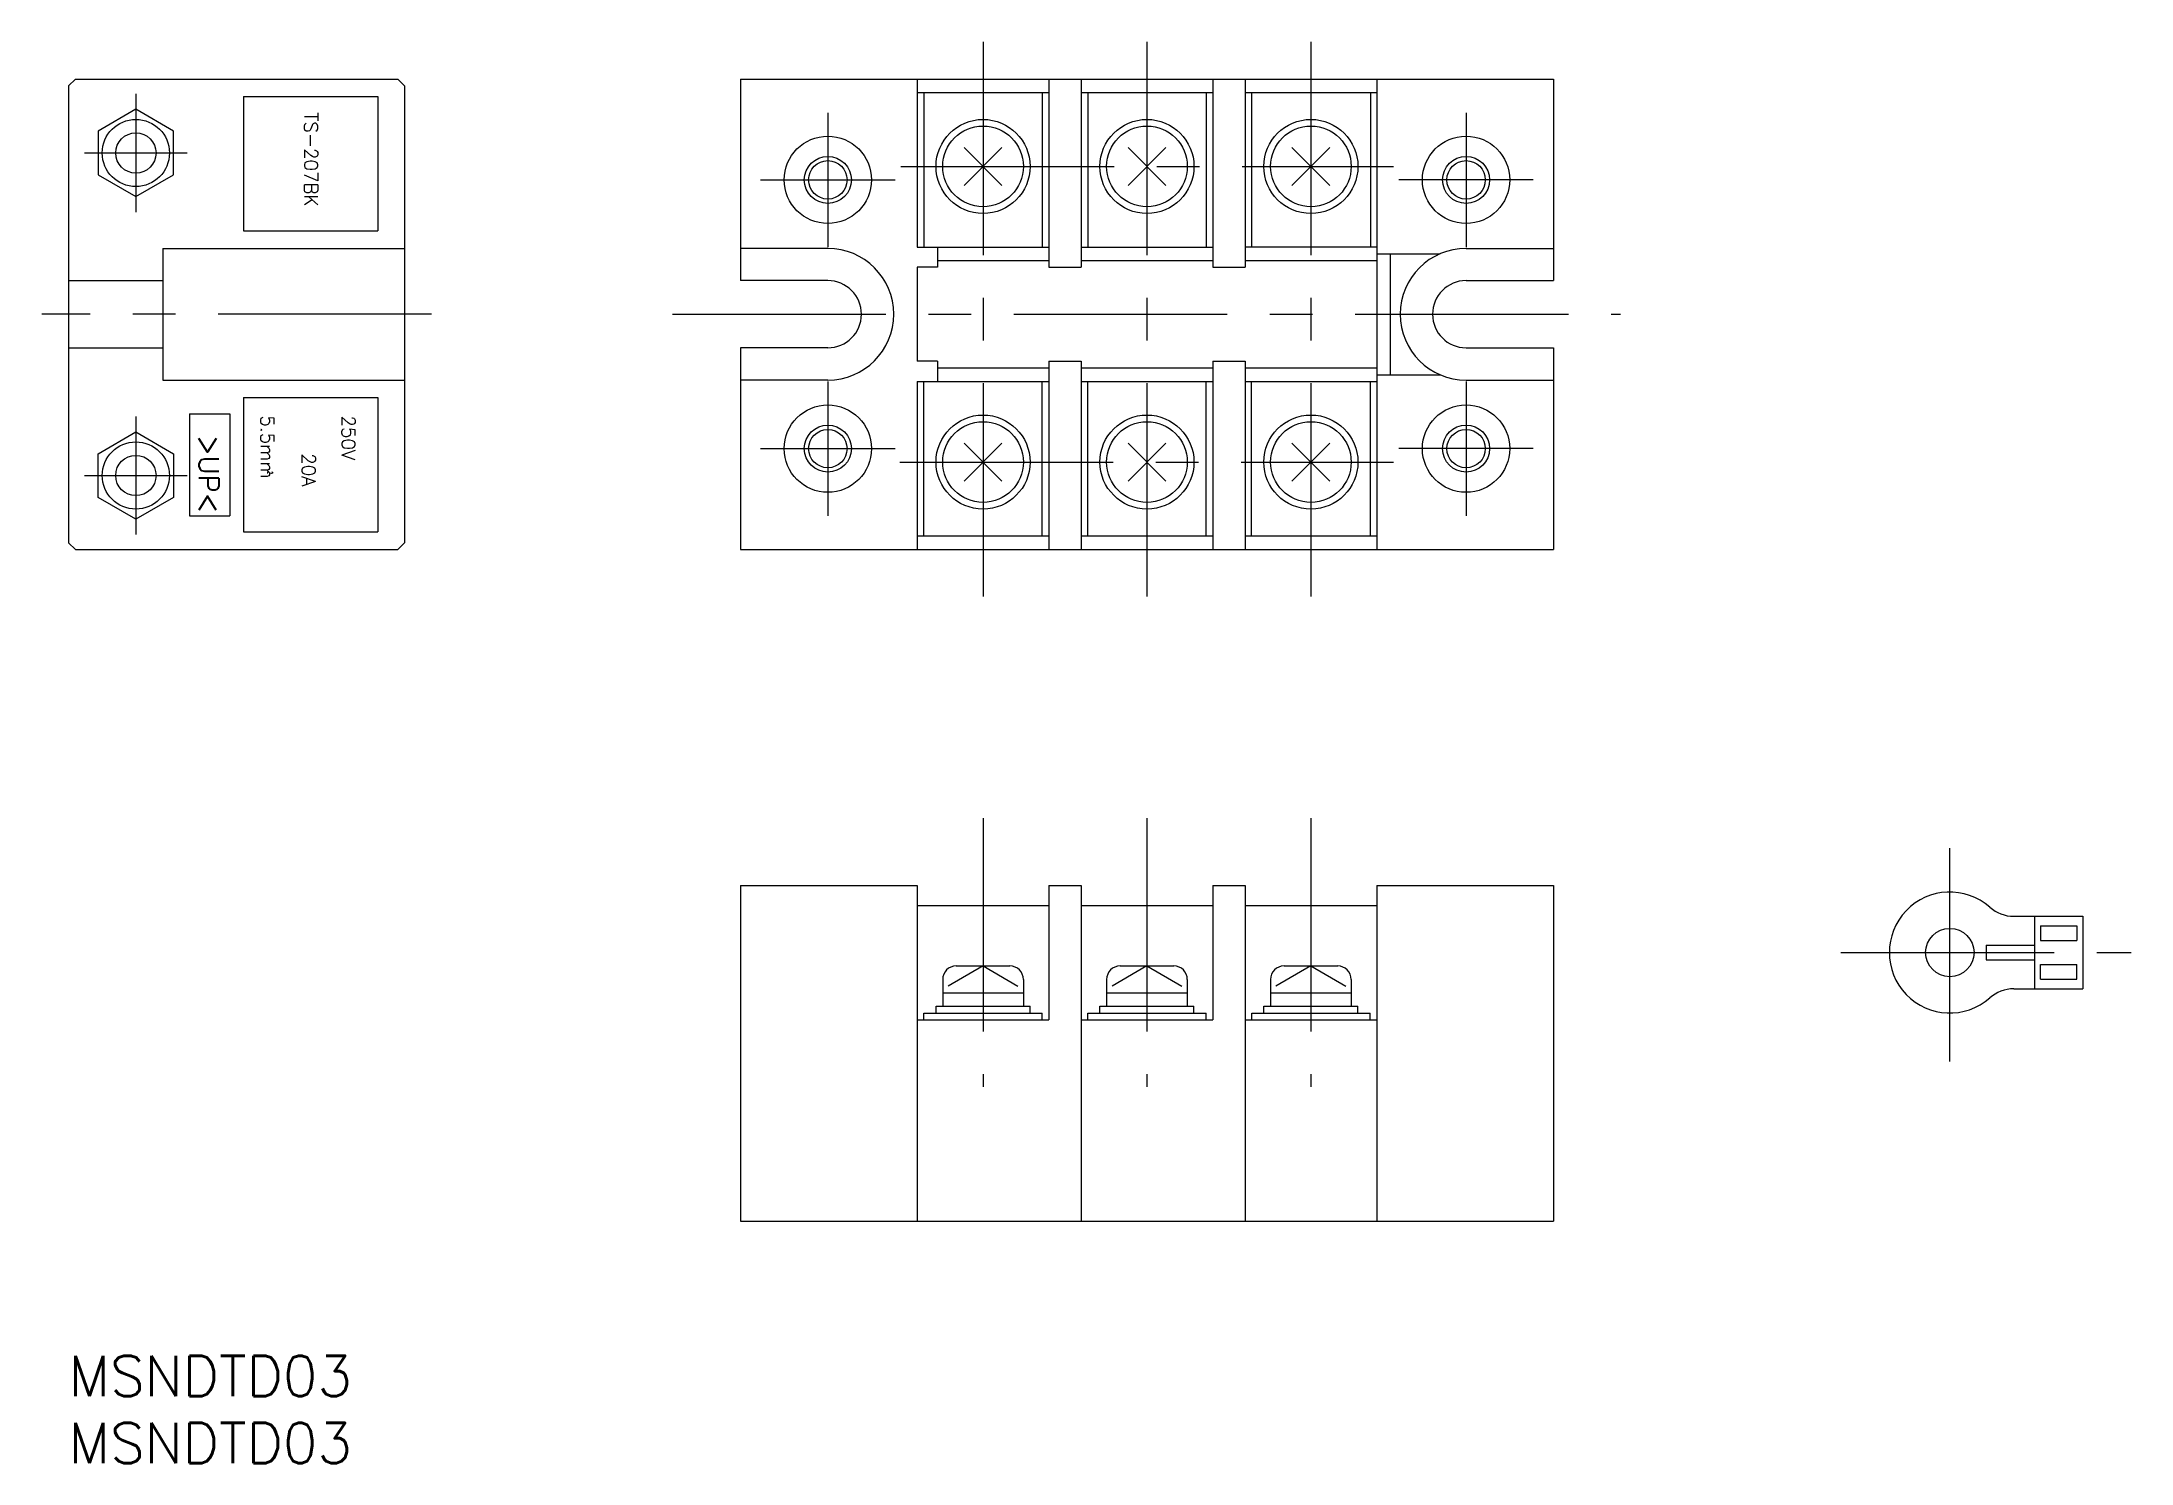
# Model space of a CAD drawing. Extents: x -2 to 154, y -8 to 98.
import ezdxf

# ---------------------------------------------------------------- set-up
doc = ezdxf.new("R2010")
doc.units = 0
doc.header["$LTSCALE"] = 0.5
doc.linetypes.add('CENTER', pattern=[50.8, 31.75, -6.35, 6.35, -6.35])
for name, color, linetype in [('MSM_CENTER', 1, 'CENTER'), ('MSM_CONTINUOUS', 7, 'CONTINUOUS'), ('MSM_NARROW', 5, 'CONTINUOUS'), ('MSM_PART_NUMBER', 7, 'CONTINUOUS')]:
    doc.layers.add(name, color=color, linetype=linetype)
doc.styles.get("Standard").update_dxf_attribs({"font": 'txt.shx', "height": 3, "bigfont": 'bigfont.shx'})

msp = doc.modelspace()

# ---------------------------------------------------------------- linework, layer by layer
at = {"layer": 'MSM_CENTER'}
for p, q in [((68.05, 97.77), (68.05, 55)), ((80.25, 97.77), (80.25, 55)), ((92.45, 97.77), (92.45, 55)), ((5, 93.9), (5, 85.1)), ((56.5, 92.5), (56.5, 82.5)), ((104, 92.5), (104, 82.5)), ((1.19, 89.5), (8.81, 89.5)), ((51.5, 87.5), (61.5, 87.5)), ((61.94, 88.5), (98.6, 88.5)), ((109, 87.5), (99, 87.5)), ((27, 77.5), (-2, 77.5)), ((44.95, 77.5), (115.5, 77.5)), ((56.5, 72.5), (56.5, 62.5)), ((104, 72.5), (104, 62.5)), ((5, 69.9), (5, 61.1)), ((51.5, 67.5), (61.5, 67.5)), ((109, 67.5), (99, 67.5)), ((1.19, 65.5), (8.81, 65.5)), ((61.85, 66.5), (98.6, 66.5)), ((68.05, 40), (68.05, 20)), ((80.25, 40), (80.25, 20)), ((92.45, 40), (92.45, 20)), ((140, 21.9), (140, 38.1)), ((131.9, 30), (153.5, 30))]:
    msp.add_line(p, q, dxfattribs=at)
at = {"layer": 'MSM_CONTINUOUS'}
for p, q in [((0.5, 95), (0, 94.5)), ((0.5, 95), (24.5, 95)), ((24.5, 95), (25, 94.5)), ((50, 95), (50, 80)), ((50, 95), (110.5, 95)), ((63.15, 95), (63.15, 82.5)), ((72.95, 95), (72.95, 81)), ((75.35, 95), (75.35, 81)), ((85.15, 95), (85.15, 81)), ((87.55, 95), (87.55, 81)), ((97.35, 95), (97.35, 60)), ((110.5, 95), (110.5, 80)), ((0, 94.5), (0, 60.5)), ((13, 93.7), (13, 83.7)), ((13, 93.7), (23, 93.7)), ((23, 93.7), (23, 83.7)), ((25, 94.5), (25, 60.5)), ((63.15, 94), (72.95, 94)), ((63.65, 94), (63.65, 82.5)), ((72.45, 94), (72.45, 82.5)), ((75.35, 94), (85.15, 94)), ((75.85, 94), (75.85, 82.5)), ((84.65, 94), (84.65, 82.5)), ((87.55, 94), (97.35, 94)), ((88.02, 94), (88.02, 82.5)), ((96.89, 94), (96.89, 82.5)), ((5, 92.75), (2.19, 91.13)), ((7.81, 91.13), (5, 92.75)), ((2.19, 91.13), (2.19, 87.88)), ((7.81, 87.88), (7.81, 91.13)), ((69.46, 89.91), (66.64, 87.09)), ((66.64, 89.91), (69.46, 87.09)), ((81.66, 89.91), (78.84, 87.09)), ((78.84, 89.91), (81.66, 87.09)), ((93.86, 89.91), (91.04, 87.09)), ((91.04, 89.91), (93.86, 87.09)), ((2.19, 87.88), (5, 86.25)), ((5, 86.25), (7.81, 87.88)), ((13, 83.7), (23, 83.7)), ((63.15, 82.5), (72.95, 82.5)), ((64.65, 82.5), (64.65, 81)), ((75.35, 82.5), (85.15, 82.5)), ((97.35, 82.5), (87.55, 82.5)), ((7, 82.4), (25, 82.4)), ((7, 82.4), (7, 72.6)), ((56.5, 82.4), (50, 82.4)), ((64.65, 81), (63.15, 81)), ((63.15, 81), (63.15, 74)), ((64.65, 81.5), (72.95, 81.5)), ((72.95, 81), (75.35, 81)), ((75.35, 81.5), (85.15, 81.5)), ((85.15, 81), (87.55, 81)), ((87.55, 81.5), (97.35, 81.5)), ((97.35, 82), (102.06, 82)), ((98.35, 82), (98.35, 73)), ((104, 82.4), (110.5, 82.4)), ((0, 80), (7, 80)), ((56.5, 80), (50, 80)), ((104, 80), (110.5, 80)), ((0, 75), (7, 75)), ((56.5, 75), (50, 75)), ((50, 75), (50, 60)), ((104, 75), (110.5, 75)), ((110.5, 75), (110.5, 60)), ((64.65, 74), (63.15, 74)), ((64.65, 74), (64.65, 72.5)), ((64.65, 73.5), (72.95, 73.5)), ((72.95, 74), (72.95, 60)), ((72.95, 74), (75.35, 74)), ((75.35, 74), (75.35, 60)), ((75.35, 73.5), (85.15, 73.5)), ((85.15, 74), (87.55, 74)), ((85.15, 74), (85.15, 60)), ((87.55, 74), (87.55, 60)), ((87.55, 73.5), (97.35, 73.5)), ((7, 72.6), (25, 72.6)), ((56.5, 72.6), (50, 72.6)), ((63.15, 72.5), (72.95, 72.5)), ((63.15, 72.5), (63.15, 60)), ((63.65, 61), (63.65, 72.5)), ((72.45, 61), (72.45, 72.5)), ((75.35, 72.5), (85.15, 72.5)), ((75.85, 61), (75.85, 72.5)), ((84.65, 61), (84.65, 72.5)), ((87.55, 72.5), (97.35, 72.5)), ((88.02, 61), (88.02, 72.5)), ((96.89, 61), (96.89, 72.5)), ((97.35, 73), (102.06, 73)), ((104, 72.6), (110.5, 72.6)), ((9, 70.1), (9, 62.5)), ((9, 70.1), (12, 70.1)), ((12, 70.1), (12, 62.5)), ((13, 71.3), (13, 61.3)), ((13, 71.3), (23, 71.3)), ((23, 71.3), (23, 61.3)), ((2.19, 67.12), (5, 68.75)), ((5, 68.75), (7.81, 67.12)), ((2.19, 63.87), (2.19, 67.12)), ((7.81, 67.12), (7.81, 63.87)), ((69.46, 65.09), (66.64, 67.91)), ((66.64, 65.09), (69.46, 67.91)), ((81.66, 65.09), (78.84, 67.91)), ((78.84, 65.09), (81.66, 67.91)), ((93.86, 65.09), (91.04, 67.91)), ((91.04, 65.09), (93.86, 67.91)), ((5, 62.25), (2.19, 63.87)), ((7.81, 63.87), (5, 62.25)), ((9, 62.5), (12, 62.5)), ((13, 61.3), (23, 61.3)), ((63.15, 61), (72.95, 61)), ((75.35, 61), (85.15, 61)), ((87.55, 61), (97.35, 61)), ((0, 60.5), (0.5, 60)), ((0.5, 60), (24.5, 60)), ((25, 60.5), (24.5, 60)), ((50, 60), (110.5, 60)), ((50, 35), (50, 10)), ((50, 35), (63.15, 35)), ((63.15, 35), (63.15, 10)), ((72.95, 35), (72.95, 25)), ((72.95, 35), (75.35, 35)), ((75.35, 35), (75.35, 10)), ((85.15, 35), (85.15, 25)), ((85.15, 35), (87.55, 35)), ((87.55, 35), (87.55, 10)), ((97.35, 35), (110.5, 35)), ((97.35, 35), (97.35, 10)), ((110.5, 35), (110.5, 10)), ((63.15, 33.5), (72.95, 33.5)), ((75.35, 33.5), (85.15, 33.5)), ((87.55, 33.5), (97.35, 33.5)), ((144.76, 32.7), (149.9, 32.7)), ((146.3, 32.7), (146.3, 27.3)), ((149.9, 32.7), (149.9, 27.3)), ((146.75, 31.98), (146.75, 30.9)), ((146.75, 31.98), (149.45, 31.98)), ((149.45, 31.98), (149.45, 30.9)), ((142.7, 30.54), (146.3, 30.54)), ((142.7, 30.54), (142.7, 29.46)), ((146.75, 30.9), (149.45, 30.9)), ((65.05, 28), (65.05, 26)), ((68.05, 29), (65.45, 27.5)), ((66.05, 29), (70.05, 29)), ((68.05, 29), (70.65, 27.5)), ((71.05, 28), (71.05, 26)), ((77.25, 28), (77.25, 26)), ((80.25, 29), (77.65, 27.5)), ((78.25, 29), (82.25, 29)), ((80.25, 29), (82.85, 27.5)), ((83.25, 28), (83.25, 26)), ((89.45, 28), (89.45, 26)), ((92.45, 29), (89.85, 27.5)), ((90.45, 29), (94.45, 29)), ((92.45, 29), (95.05, 27.5)), ((95.45, 28), (95.45, 26)), ((142.7, 29.46), (146.3, 29.46)), ((146.75, 28.02), (146.75, 29.1)), ((146.75, 29.1), (149.45, 29.1)), ((146.75, 28.02), (149.45, 28.02)), ((149.45, 28.02), (149.45, 29.1)), ((65.05, 27), (71.05, 27)), ((77.25, 27), (83.25, 27)), ((89.45, 27), (95.45, 27)), ((144.76, 27.3), (149.9, 27.3)), ((63.15, 25), (72.95, 25)), ((63.65, 25.5), (72.45, 25.5)), ((63.65, 25), (63.65, 25.5)), ((64.55, 26), (71.55, 26)), ((64.55, 25.5), (64.55, 26)), ((71.55, 25.5), (71.55, 26)), ((72.45, 25), (72.45, 25.5)), ((75.35, 25), (85.15, 25)), ((75.85, 25), (75.85, 25.5)), ((75.85, 25.5), (84.65, 25.5)), ((76.75, 25.5), (76.75, 26)), ((76.75, 26), (83.75, 26)), ((83.75, 25.5), (83.75, 26)), ((84.65, 25), (84.65, 25.5)), ((87.55, 25), (97.35, 25)), ((88.05, 25.5), (96.85, 25.5)), ((88.05, 25), (88.05, 25.5)), ((88.95, 25.5), (88.95, 26)), ((88.95, 26), (95.95, 26)), ((95.95, 25.5), (95.95, 26)), ((96.85, 25), (96.85, 25.5)), ((50, 10), (110.5, 10))]:
    msp.add_line(p, q, dxfattribs=at)
for centre, radius in [((5, 89.5), 2.5), ((68.05, 88.5), 3.5), ((80.25, 88.5), 3.5), ((92.45, 88.5), 3.5), ((5, 89.5), 1.5), ((56.5, 87.5), 3.25), ((68.05, 88.5), 3), ((80.25, 88.5), 3), ((92.45, 88.5), 3), ((104, 87.5), 3.25), ((56.5, 87.5), 1.43), ((104, 87.5), 1.43), ((56.5, 67.5), 3.25), ((68.05, 66.5), 3.5), ((80.25, 66.5), 3.5), ((92.45, 66.5), 3.5), ((104, 67.5), 3.25), ((56.5, 67.5), 1.43), ((68.05, 66.5), 3), ((80.25, 66.5), 3), ((92.45, 66.5), 3), ((104, 67.5), 1.43), ((5, 65.5), 2.5), ((5, 65.5), 1.5), ((140, 30), 1.8)]:
    msp.add_circle(centre, radius, dxfattribs=at)
for centre, radius, start, end in [((56.5, 77.5), 4.9, 270, 90), ((104, 77.5), 4.9, 90, 270), ((56.5, 77.5), 2.5, 270, 90), ((104, 77.5), 2.5, 90, 270), ((140, 30), 4.5, 48.5904, 311.4096), ((144.76, 35.4), 2.7, 228.5904, 270), ((66.05, 28), 1, 90, 180), ((70.05, 28), 1, 0, 90), ((78.25, 28), 1, 90, 180), ((82.25, 28), 1, 0, 90), ((90.45, 28), 1, 90, 180), ((94.45, 28), 1, 0, 90), ((144.76, 24.6), 2.7, 90, 131.4096)]:
    msp.add_arc(centre, radius, start, end, dxfattribs=at)
at = {"layer": 'MSM_NARROW'}
for centre in [(56.5, 87.5), (104, 87.5), (56.5, 67.5), (104, 67.5)]:
    msp.add_circle(centre, 1.75, dxfattribs=at)

# ---------------------------------------------------------------- texts
at = {"layer": 'MSM_PART_NUMBER'}
for s, height, p in [('TS-207BK', 1, (17.54, 92.53)), ('5.5mm', 1, (14.29, 69.97)), ('250V', 1, (20.32, 69.97)), ('>UP<', 1.5, (9.68, 68.52)), ('20A', 1, (17.36, 67.16))]:
    msp.add_text(s, height=height, rotation=270, dxfattribs=at).set_placement(p)
at = {"layer": 'MSM_PART_NUMBER', "width": 0.4}
msp.add_text('2', height=0.4, rotation=270, dxfattribs=at).set_placement((14.8, 65.79))
at = {"layer": 'MSM_PART_NUMBER'}
for p in [(0, -3), (0, -8)]:
    msp.add_text('MSNDTD03', height=3, dxfattribs=at).set_placement(p)

doc.saveas('drawing.dxf')
